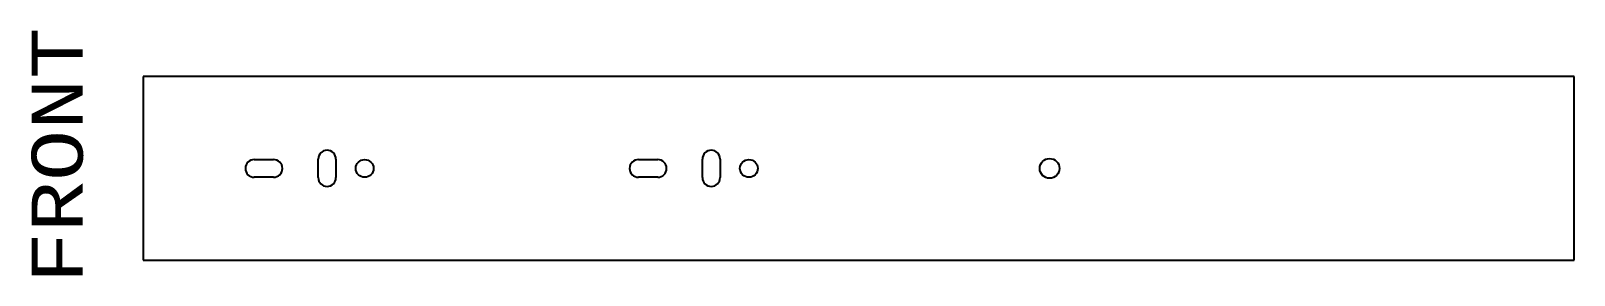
# Model space of a CAD drawing. Header units: inches. Extents: x -1.1 to 14, y -0.1 to 2.2.
import ezdxf
from ezdxf.enums import TextEntityAlignment as Align

# ---------------------------------------------------------------- set-up
doc = ezdxf.new("R2010")
doc.units = ezdxf.units.IN
doc.header["$MEASUREMENT"] = 0
doc.layers.get('0').update_dxf_attribs({"lineweight": 25})
doc.styles.add('textstyle3', font='CourierCad')

msp = doc.modelspace()

# ---------------------------------------------------------------- linework, layer by layer
for p, q in [((14, 1.8), (0, 1.8)), ((0, 1.8), (0, 0)), ((14, 0), (14, 1.8)), ((1.799, 1.0775), (1.799, 1.0775)), ((5.558, 1.0775), (5.558, 1.0775)), ((1.087, 0.987), (1.275, 0.987)), ((1.712, 0.8095), (1.712, 0.9905)), ((1.886, 0.9905), (1.886, 0.8095)), ((4.846, 0.987), (5.034, 0.987)), ((5.471, 0.8095), (5.471, 0.9905)), ((5.645, 0.9905), (5.645, 0.8095)), ((1, 0.9), (1, 0.9)), ((1.275, 0.813), (1.087, 0.813)), ((1.362, 0.9), (1.362, 0.9)), ((4.759, 0.9), (4.759, 0.9)), ((5.034, 0.813), (4.846, 0.813)), ((5.121, 0.9), (5.121, 0.9)), ((1.799, 0.7225), (1.799, 0.7225)), ((5.558, 0.7225), (5.558, 0.7225)), ((0, 0), (14, 0))]:
    msp.add_line(p, q)
for centre, radius in [((2.167, 0.9), 0.087), ((5.926, 0.9), 0.087), ((8.868, 0.9), 0.097)]:
    msp.add_circle(centre, radius)
for centre, start, end in [((1.799, 0.9905), 90, 180), ((1.799, 0.9905), 0, 90), ((5.558, 0.9905), 90, 180), ((5.558, 0.9905), 0, 90), ((1.087, 0.9), 90, 180), ((1.275, 0.9), 0, 90), ((4.846, 0.9), 90, 180), ((5.034, 0.9), 0, 90), ((1.087, 0.9), 180, 270), ((1.275, 0.9), 270, 0), ((1.799, 0.8095), 180, 270), ((1.799, 0.8095), 270, 0), ((4.846, 0.9), 180, 270), ((5.034, 0.9), 270, 0), ((5.558, 0.8095), 180, 270), ((5.558, 0.8095), 270, 0)]:
    msp.add_arc(centre, 0.087, start, end)

# ---------------------------------------------------------------- texts
at = {"style": 'textstyle3'}
msp.add_text('FRONT', height=0.5, rotation=90, dxfattribs=at).set_placement((-0.8409, 1.027), align=Align.MIDDLE_CENTER)

doc.saveas('drawing.dxf')
